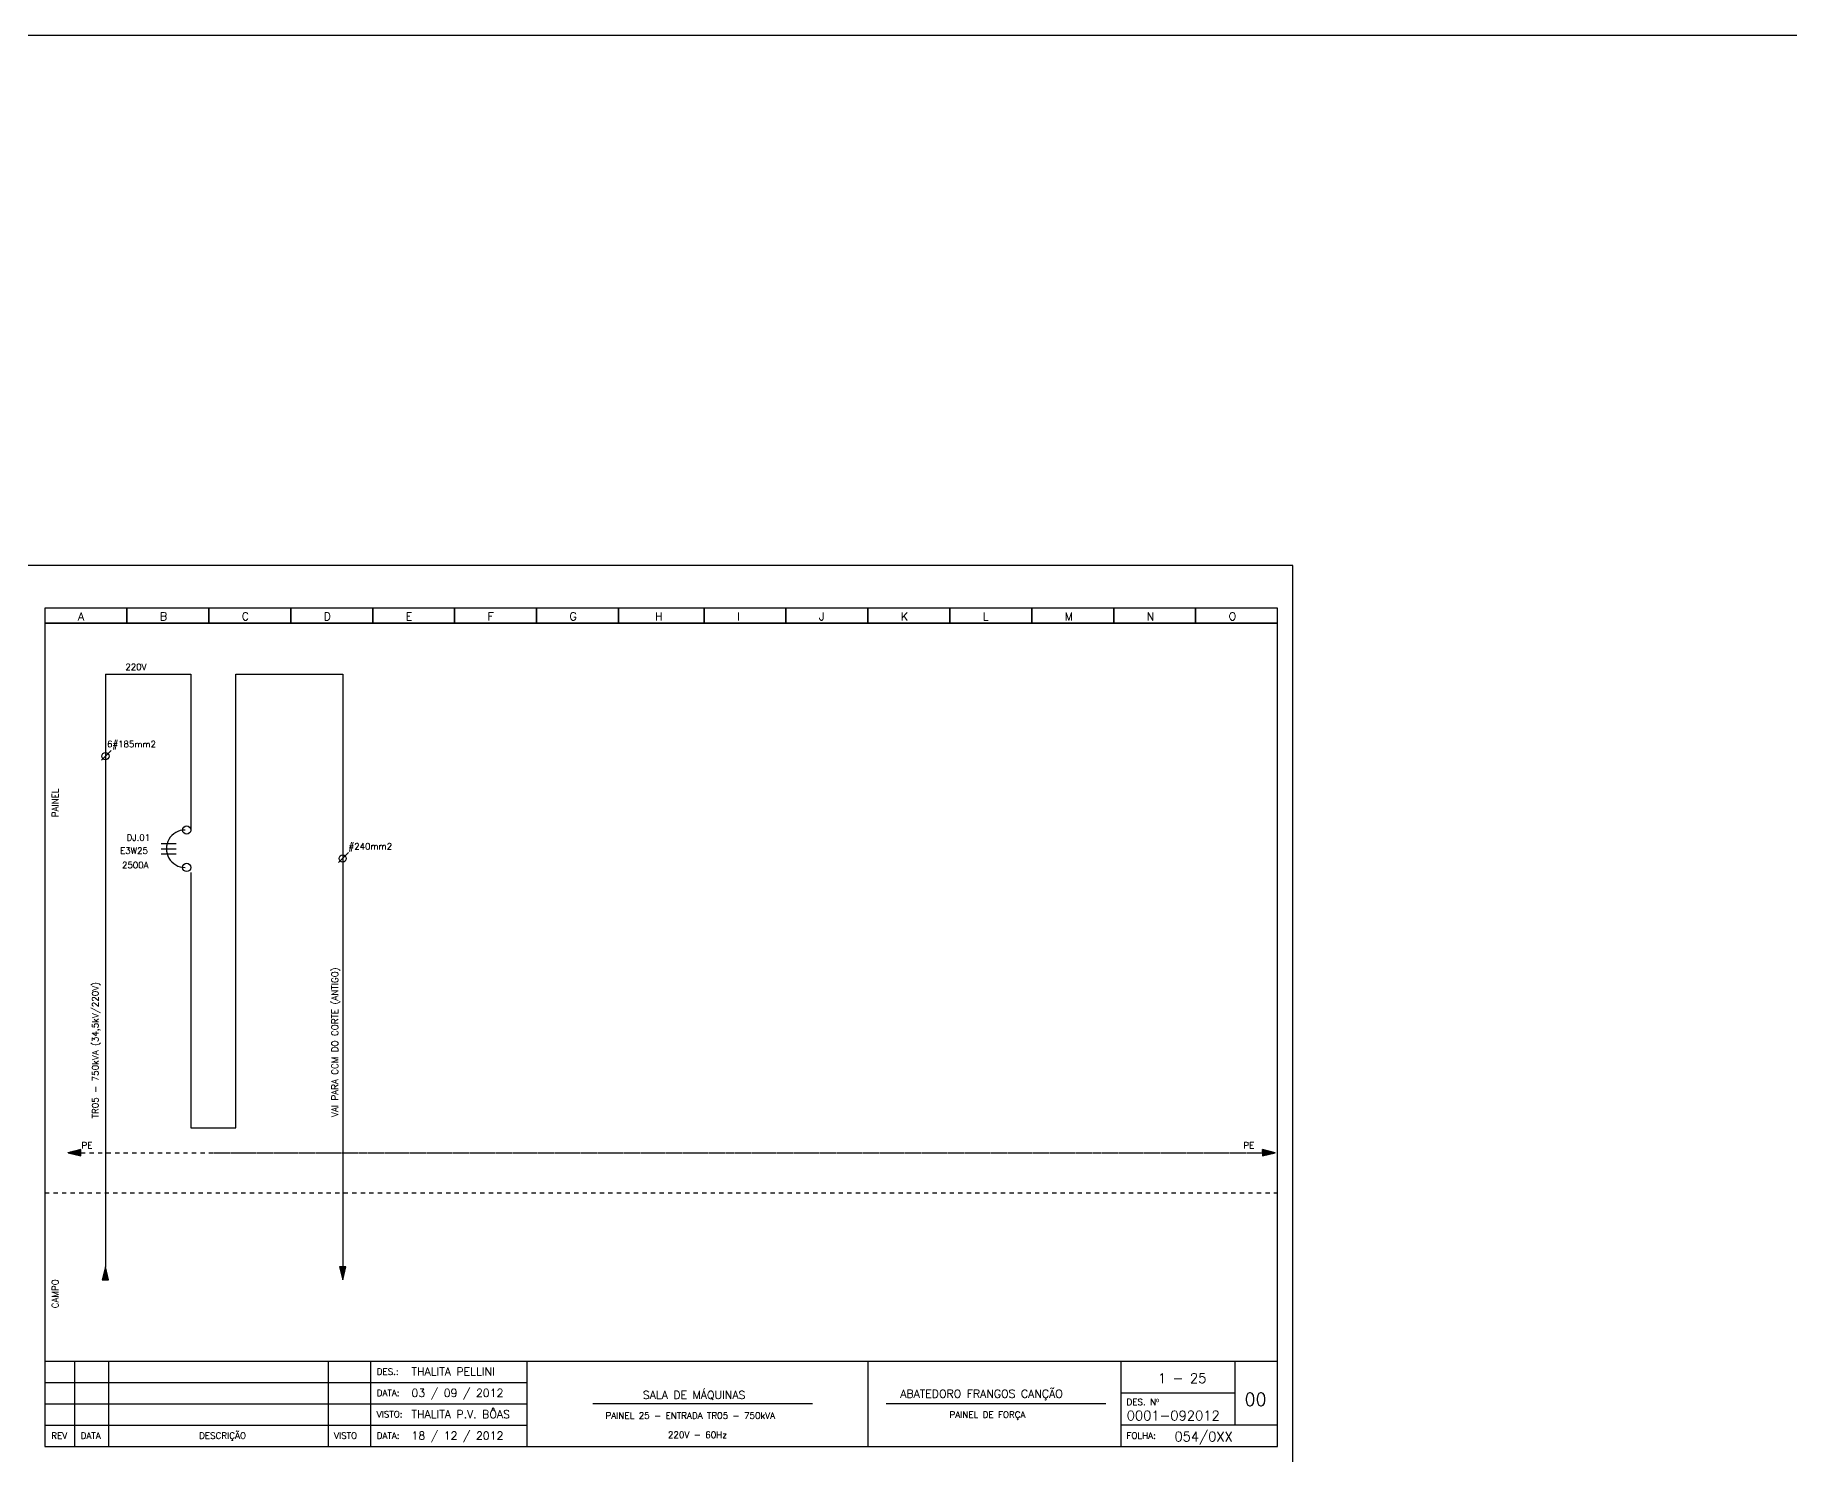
# Model space of a CAD drawing. Header units: millimetres. Extents: x 1974 to 2560, y 1429 to 1567.
# Drawn here: x 2435.76 to 2476.89, y 1533.89 to 1567.14 of the extents above; entities that cross this region are included whole.
import ezdxf

# ---------------------------------------------------------------- set-up
doc = ezdxf.new("R2010")
doc.units = ezdxf.units.MM
for name, pattern in [('DASHDOT2', [0.5, 0.25, -0.125, 0, -0.125]), ('DASHED', [0.75, 0.5, -0.25]), ('HIDDEN2', [0.1875, 0.125, -0.0625])]:
    doc.linetypes.add(name, pattern=pattern)
for name, color, linetype in [('ALIMENTAÇÃO', 6, 'Continuous'), ('CONECTOR_SAK', 2, 'Continuous'), ('DISJUNTOR', 5, 'Continuous'), ('EQUIPAMENTOS', 5, 'Continuous'), ('MARGEM', 1, 'Continuous'), ('PAINEL', 7, 'Continuous'), ('soft', 5, 'Continuous'), ('TERRA', 3, 'DASHED'), ('TEXTO', 4, 'Continuous'), ('TEXTO_2', 5, 'Continuous'), ('TIMBRE', 7, 'Continuous')]:
    doc.layers.add(name, color=color, linetype=linetype)
doc.styles.add('REGUA60', font='romans.shx', dxfattribs={"height": 2})
doc.styles.add('ROMANC', font='romanc.shx', dxfattribs={"height": 0.55})
doc.styles.add('ROMANS', font='romans.shx', dxfattribs={"height": 37})

msp = doc.modelspace()

# ---------------------------------------------------------------- hatches: boundary and pattern name
at = {"layer": 'EQUIPAMENTOS'}
for points in [[(2437.488, 1537.993), (2437.413, 1538.293), (2437.338, 1537.993)], [(2437.488, 1537.993), (2437.413, 1538.293), (2437.338, 1537.993)], [(2442.897, 1538.293), (2442.972, 1537.993), (2443.047, 1538.293)]]:
    msp.add_hatch(color=256, dxfattribs=at).paths.add_polyline_path(points)
at = {"layer": 'TERRA'}
h = msp.add_hatch(dxfattribs=at)
h.set_pattern_fill('ANSI31', color=256, scale=0.004, angle=180, style=0)
h.set_pattern_definition([(225, (2493.79393076, 1589.5872142), (0.0003535533906, -0.0003535533906), [])])
h.paths.add_polyline_path([(2436.539, 1540.967), (2436.839, 1540.967), (2436.839, 1541.042)])
h.paths.add_polyline_path([(2436.839, 1540.892), (2436.839, 1540.967), (2436.539, 1540.967)])
h = msp.add_hatch(dxfattribs=at)
h.set_pattern_fill('ANSI31', color=256, scale=0.004, style=0)
h.set_pattern_definition([(45, (2407.56947655, 1492.34762667), (-0.0003535533906, 0.0003535533906), [])])
h.paths.add_polyline_path([(2464.824, 1540.967), (2464.524, 1540.967), (2464.524, 1540.892)])
h.paths.add_polyline_path([(2464.524, 1541.042), (2464.524, 1540.967), (2464.824, 1540.967)])

# ---------------------------------------------------------------- linework, layer by layer
for p, q in [((2438.715, 1548.209), (2439.069, 1548.209)), ((2438.715, 1548.086), (2439.069, 1548.086)), ((2438.715, 1547.963), (2439.069, 1547.963))]:
    msp.add_line(p, q)
at = {"layer": 'ALIMENTAÇÃO'}
for p, q in [((2439.413, 1552.171), (2439.413, 1548.523)), ((2440.472, 1541.548), (2440.472, 1552.171)), ((2439.413, 1547.528), (2439.413, 1541.548)), ((2439.413, 1541.548), (2440.472, 1541.548))]:
    msp.add_line(p, q, dxfattribs=at)
at = {"layer": 'ALIMENTAÇÃO', "color": 6}
msp.add_line((2442.972, 1552.171), (2442.972, 1538.293), dxfattribs=at)
at = {"layer": 'CONECTOR_SAK'}
for p, q in [((2437.549, 1550.39), (2437.318, 1550.157)), ((2443.108, 1547.994), (2442.878, 1547.761))]:
    msp.add_line(p, q, dxfattribs=at)
for centre in [(2437.413, 1550.253), (2442.972, 1547.857)]:
    msp.add_circle(centre, 0.0846, dxfattribs=at)
at = {"layer": 'DISJUNTOR'}
for centre in [(2439.316, 1548.523), (2439.316, 1547.647)]:
    msp.add_circle(centre, 0.097, dxfattribs=at)
msp.add_arc((2439.279, 1548.086), 0.438, 89.8656, 270.134, dxfattribs=at)
at = {"layer": 'EQUIPAMENTOS'}
msp.add_lwpolyline([(2267.845, 1567.141), (2559.507, 1567.141), (2559.507, 1444.388), (2267.845, 1444.388)], close=True, dxfattribs=at)
for points in [[(2437.488, 1537.993), (2437.413, 1538.293), (2437.338, 1537.993), (2437.488, 1537.993)], [(2442.897, 1538.293), (2442.972, 1537.993), (2443.047, 1538.293), (2442.897, 1538.293)]]:
    msp.add_lwpolyline(points, dxfattribs=at)
at = {"layer": 'MARGEM', "color": 7}
msp.add_lwpolyline([(2435.534, 1533.696), (2465.234, 1533.696), (2465.234, 1554.721), (2435.534, 1554.721)], close=True, dxfattribs=at)
at = {"layer": 'PAINEL', "color": 12, "linetype": 'HIDDEN2', "ltscale": 0.005}
msp.add_line((2435.996, 1540.027), (2464.88, 1540.027), dxfattribs=at)
at = {"layer": 'soft'}
for p, q in [((2437.413, 1552.171), (2439.413, 1552.171)), ((2437.413, 1552.171), (2437.413, 1538.293)), ((2440.472, 1552.171), (2442.972, 1552.171))]:
    msp.add_line(p, q, dxfattribs=at)
at = {"layer": 'TERRA', "linetype": 'DASHDOT2', "ltscale": 0.0025}
for p, q in [((2436.839, 1540.967), (2464.524, 1540.967)), ((2436.839, 1540.967), (2464.524, 1540.967)), ((2439.95, 1540.967), (2464.824, 1540.967))]:
    msp.add_line(p, q, dxfattribs=at)
at = {"layer": 'TERRA'}
for points in [[(2436.839, 1541.042), (2436.539, 1540.967), (2436.839, 1540.892), (2436.839, 1541.042)], [(2436.839, 1541.042), (2436.539, 1540.967), (2436.839, 1540.892), (2436.839, 1541.042)], [(2464.524, 1540.892), (2464.824, 1540.967), (2464.524, 1541.042), (2464.524, 1540.892)], [(2464.524, 1540.892), (2464.824, 1540.967), (2464.524, 1541.042), (2464.524, 1540.892)]]:
    msp.add_lwpolyline(points, dxfattribs=at)
at = {"layer": 'TIMBRE', "color": 12}
msp.add_line((2464.88, 1553.721), (2435.996, 1553.721), dxfattribs=at)
at = {"layer": 'TIMBRE'}
for p, q in [((2435.996, 1536.084), (2464.88, 1536.084)), ((2436.696, 1534.084), (2436.696, 1536.084)), ((2437.496, 1534.084), (2437.496, 1536.084)), ((2442.634, 1536.084), (2442.634, 1534.084)), ((2443.634, 1534.084), (2443.634, 1536.084)), ((2447.287, 1536.084), (2447.287, 1534.084)), ((2455.276, 1536.084), (2455.276, 1534.084)), ((2461.204, 1536.084), (2461.204, 1534.084)), ((2463.88, 1536.084), (2463.88, 1534.584)), ((2435.996, 1535.584), (2447.287, 1535.584)), ((2435.996, 1535.084), (2447.287, 1535.084)), ((2453.98, 1535.084), (2448.837, 1535.084)), ((2453.98, 1535.084), (2448.837, 1535.084)), ((2460.852, 1535.084), (2455.708, 1535.084)), ((2463.88, 1535.334), (2461.204, 1535.334)), ((2435.996, 1534.584), (2447.287, 1534.584)), ((2464.88, 1534.584), (2461.204, 1534.584))]:
    msp.add_line(p, q, dxfattribs=at)
at = {"layer": 'TIMBRE', "color": 12}
for points in [[(2435.996, 1553.371), (2437.916, 1553.371), (2437.916, 1553.721), (2435.996, 1553.721)], [(2437.916, 1553.371), (2439.836, 1553.371), (2439.836, 1553.721), (2437.916, 1553.721)], [(2439.836, 1553.371), (2441.756, 1553.371), (2441.756, 1553.721), (2439.836, 1553.721)], [(2441.756, 1553.371), (2443.676, 1553.371), (2443.676, 1553.721), (2441.756, 1553.721)], [(2443.676, 1553.371), (2445.596, 1553.371), (2445.596, 1553.721), (2443.676, 1553.721)], [(2445.596, 1553.371), (2447.516, 1553.371), (2447.516, 1553.721), (2445.596, 1553.721)], [(2447.516, 1553.371), (2449.436, 1553.371), (2449.436, 1553.721), (2447.516, 1553.721)], [(2449.436, 1553.371), (2451.44, 1553.371), (2451.44, 1553.721), (2449.436, 1553.721)], [(2451.44, 1553.371), (2453.36, 1553.371), (2453.36, 1553.721), (2451.44, 1553.721)], [(2453.36, 1553.371), (2455.28, 1553.371), (2455.28, 1553.721), (2453.36, 1553.721)], [(2455.28, 1553.371), (2457.2, 1553.371), (2457.2, 1553.721), (2455.28, 1553.721)], [(2457.2, 1553.371), (2459.12, 1553.371), (2459.12, 1553.721), (2457.2, 1553.721)], [(2459.12, 1553.371), (2461.04, 1553.371), (2461.04, 1553.721), (2459.12, 1553.721)], [(2461.04, 1553.371), (2462.96, 1553.371), (2462.96, 1553.721), (2461.04, 1553.721)], [(2462.96, 1553.371), (2464.88, 1553.371), (2464.88, 1553.721), (2462.96, 1553.721)], [(2435.996, 1534.084), (2464.88, 1534.084), (2464.88, 1553.371), (2435.996, 1553.371)]]:
    msp.add_lwpolyline(points, close=True, dxfattribs=at)

# ---------------------------------------------------------------- texts
at = {"style": 'ROMANS'}
for s, p in [('DES. Nº', (2461.34, 1535.053)), ('PAINEL 25 - ENTRADA TR05 - 750kVA', (2449.131, 1534.736)), ('PAINEL DE FORÇA', (2457.191, 1534.757)), ('220V - 60Hz', (2450.594, 1534.284)), ('FOLHA:', (2461.34, 1534.266))]:
    msp.add_text(s, height=0.15, dxfattribs=at).set_placement(p)
at = {"layer": 'TEXTO', "style": 'ROMANS'}
for s, height, p in [('A', 0.188, (2436.768, 1553.434)), ('B', 0.188, (2438.688, 1553.434)), ('C', 0.188, (2440.608, 1553.434)), ('D', 0.188, (2442.528, 1553.434)), ('E', 0.188, (2444.448, 1553.434)), ('F', 0.188, (2446.368, 1553.434)), ('G', 0.188, (2448.288, 1553.434)), ('H', 0.188, (2450.293, 1553.434)), ('I', 0.188, (2452.213, 1553.434)), ('J', 0.188, (2454.133, 1553.434)), ('K', 0.188, (2456.053, 1553.434)), ('L', 0.188, (2457.973, 1553.434)), ('M', 0.188, (2459.893, 1553.434)), ('N', 0.188, (2461.813, 1553.434)), ('O', 0.188, (2463.733, 1553.434)), ('220V', 0.148, (2437.88, 1552.271)), ('6#185mm2', 0.148, (2437.45, 1550.462)), ('DJ.01', 0.148, (2437.909, 1548.274)), ('#240mm2', 0.148, (2443.109, 1548.067)), ('E3W25', 0.148, (2437.756, 1547.966)), ('2500A', 0.148, (2437.801, 1547.629)), ('PE', 0.15, (2436.852, 1541.062)), ('PE', 0.15, (2464.078, 1541.062)), ('THALITA PELLINI', 0.1875, (2444.585, 1535.747)), ('03 / 09 / 2012', 0.1875, (2444.585, 1535.247)), ('THALITA P.V. BÔAS', 0.1875, (2444.585, 1534.747)), ('18 / 12 / 2012', 0.1875, (2444.585, 1534.247))]:
    msp.add_text(s, height=height, dxfattribs=at).set_placement(p)
at = {"layer": 'TEXTO', "style": 'REGUA60'}
for s, p in [('PAINEL', (2436.31, 1548.822)), ('TR05 - 750kVA (34,5kV/220V)', (2437.249, 1541.77)), ('VAI PARA CCM DO CORTE (ANTIGO)', (2442.864, 1541.802)), ('CAMPO', (2436.31, 1537.321))]:
    msp.add_text(s, height=0.15, rotation=90, dxfattribs=at).set_placement(p)
at = {"layer": 'TEXTO', "color": 150, "style": 'ROMANS'}
for s, height, p in [('DES.:', 0.15, (2443.77, 1535.766)), ('1 - 25', 0.225, (2462.074, 1535.573)), ('DATA:', 0.15, (2443.77, 1535.266)), ('00', 0.3, (2464.107, 1535.04)), ('VISTO:', 0.15, (2443.77, 1534.766)), ('0001-092012', 0.225, (2461.345, 1534.697)), ('REV', 0.15, (2436.144, 1534.266)), ('DATA', 0.15, (2436.832, 1534.266)), ('DESCRIÇÃO', 0.15, (2439.608, 1534.266)), ('VISTO', 0.15, (2442.77, 1534.266)), ('DATA:', 0.15, (2443.77, 1534.266)), ('054/0XX', 0.225, (2462.463, 1534.207))]:
    msp.add_text(s, height=height, dxfattribs=at).set_placement(p)
at = {"layer": 'TEXTO_2', "style": 'ROMANC'}
for s, p in [('SALA DE MÁQUINAS', (2450.006, 1535.199)), ('SALA DE MÁQUINAS', (2450.006, 1535.199)), ('ABATEDORO FRANGOS CANÇÃO', (2456.038, 1535.228))]:
    msp.add_text(s, height=0.1875, dxfattribs=at).set_placement(p)

doc.saveas('drawing.dxf')
